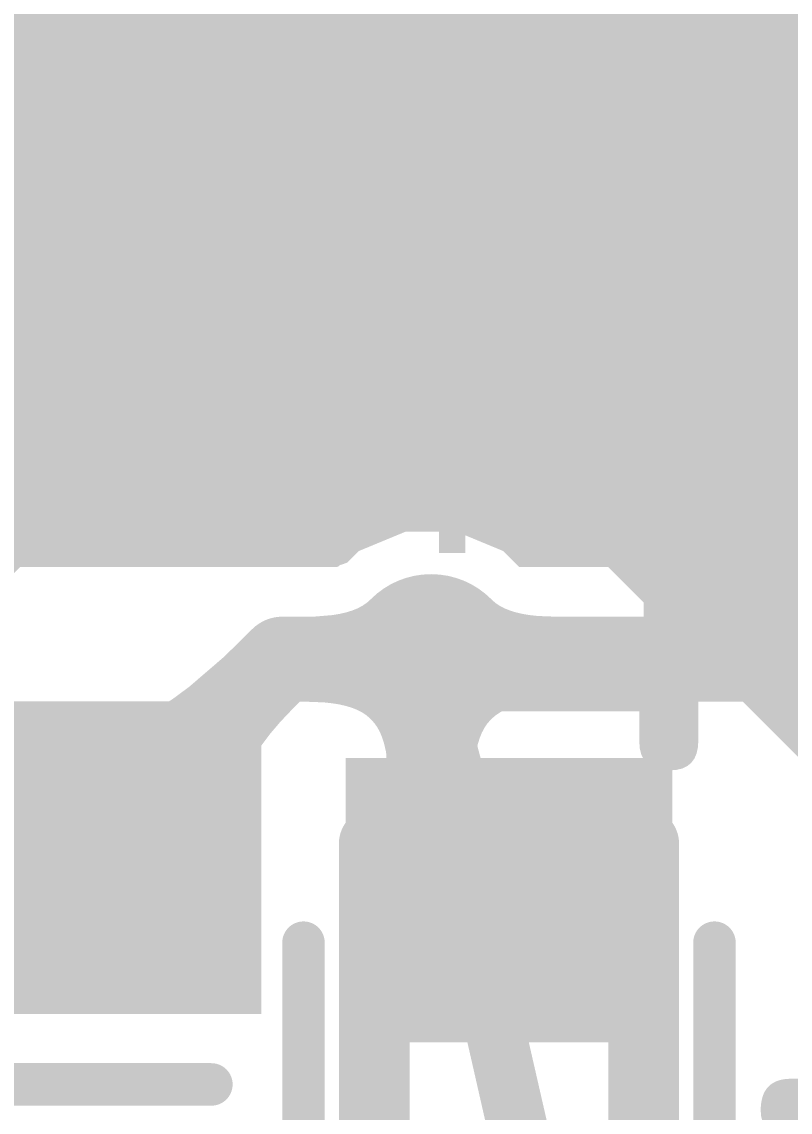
# Model space of a CAD drawing. Header units: inches. Extents: x -0.1 to 94.8, y -0.8 to 67.1.
# Drawn here: x 2.506 to 5.217, y 52.002 to 55.848 of the extents above; entities that cross this region are included whole.
import ezdxf

# ---------------------------------------------------------------- set-up
doc = ezdxf.new("R2010")
doc.units = ezdxf.units.IN
for name, color, linetype in [('Assembly Notes', 56, 'Continuous'), ('Board Layer Stack Bottom Overlay', 54, 'Continuous'), ('Board Layer Stack Bottom Solder', 6, 'Continuous'), ('Bottom Layer', 5, 'Continuous'), ('Bottom Paste', 16, 'Continuous'), ('Layer 1', 76, 'Continuous'), ('Layer 2', 16, 'Continuous'), ('Mechanical 15', 56, 'Continuous'), ('Top Layer', 1, 'Continuous'), ('Via Holes', 16, 'Continuous')]:
    doc.layers.add(name, color=color, linetype=linetype)
doc.styles.add('Arial', font='', dxfattribs={"height": 0.2})
doc.styles.add('GOST type B', font='', dxfattribs={"height": 0.2})
doc.styles.get('Arial').set_extended_font_data('Arial')
doc.styles.get('GOST type B').set_extended_font_data('GOST type B')

# ---------------------------------------------------------------- blocks, each defined once
blk = doc.blocks.new('TSOT26_B_3')
at = {"layer": 'Mechanical 15'}
for points in [[(-2.45, 2.6, 0.1, 0.1, 0), (2.45, 2.6, 0.1, 0.1, 0)], [(2.45, 2.6, 0.1, 0.1, 0), (2.45, -2.6, 0.1, 0.1, 0)]]:
    blk.add_lwpolyline(points, format="xyseb", dxfattribs=at)
blk.add_lwpolyline([(2.425, 2.6, 0.05, 0.05, 1), (2.475, 2.6, 0.05, 0.05, 1)], format="xyseb", close=True, dxfattribs=at)
blk.add_lwpolyline([(2.425, 2.6, 0.05, 0.05, 1), (2.475, 2.6, 0.05, 0.05, 1)], format="xyseb", close=True, dxfattribs=at)
blk = doc.blocks.new('0603C_B_11')
at = {"layer": 'Board Layer Stack Bottom Solder'}
for points in [[(-0.2484, 0.6266), (-0.2484, -0.6266), (-1.3516, -0.6266), (-1.3516, 0.6266)], [(1.3516, 0.6266), (1.3516, -0.6266), (0.2484, -0.6266), (0.2484, 0.6266)]]:
    blk.add_hatch(color=6, dxfattribs=at).paths.add_polyline_path(points)
at = {"layer": 'Bottom Layer'}
for points in [[(-0.35, 0.525), (-0.35, -0.525), (-1.25, -0.525), (-1.25, 0.525)], [(1.25, 0.525), (1.25, -0.525), (0.35, -0.525), (0.35, 0.525)]]:
    blk.add_hatch(color=5, dxfattribs=at).paths.add_polyline_path(points)
at = {"layer": 'Bottom Paste'}
for points in [[(-0.35, 0.525), (-0.35, -0.525), (-1.25, -0.525), (-1.25, 0.525)], [(1.25, 0.525), (1.25, -0.525), (0.35, -0.525), (0.35, 0.525)]]:
    blk.add_hatch(color=16, dxfattribs=at).paths.add_polyline_path(points)
at = {"layer": 'Board Layer Stack Bottom Overlay'}
for points in [[(-0.5, 0.775, 0.15, 0.15, 0), (0.5, 0.775, 0.15, 0.15, 0)], [(0, 0.45, 0.15, 0.15, 0), (0, -0.45, 0.15, 0.15, 0)], [(-0.5, -0.775, 0.15, 0.15, 0), (0.5, -0.775, 0.15, 0.15, 0)]]:
    blk.add_lwpolyline(points, format="xyseb", dxfattribs=at)
for points in [[(-0.5375, 0.775, 0.075, 0.075, 1), (-0.4625, 0.775, 0.075, 0.075, 1)], [(0.4625, 0.775, 0.075, 0.075, 1), (0.5375, 0.775, 0.075, 0.075, 1)], [(-0.0375, 0.45, 0.075, 0.075, 1), (0.0375, 0.45, 0.075, 0.075, 1)], [(-0.0375, -0.45, 0.075, 0.075, 1), (0.0375, -0.45, 0.075, 0.075, 1)], [(-0.5375, -0.775, 0.075, 0.075, 1), (-0.4625, -0.775, 0.075, 0.075, 1)], [(0.4625, -0.775, 0.075, 0.075, 1), (0.5375, -0.775, 0.075, 0.075, 1)]]:
    blk.add_lwpolyline(points, format="xyseb", close=True, dxfattribs=at)
blk = doc.blocks.new('0603R_B_22')
at = {"layer": 'Board Layer Stack Bottom Solder'}
blk.add_hatch(color=6, dxfattribs=at).paths.add_polyline_path([(1.1516, 0.5766), (1.1516, -0.5766), (0.1484, -0.5766), (0.1484, 0.5766)])
at = {"layer": 'Bottom Layer'}
blk.add_hatch(color=5, dxfattribs=at).paths.add_polyline_path([(1.05, 0.475), (1.05, -0.475), (0.25, -0.475), (0.25, 0.475)])
at = {"layer": 'Bottom Paste'}
blk.add_hatch(color=16, dxfattribs=at).paths.add_polyline_path([(1.05, 0.475), (1.05, -0.475), (0.25, -0.475), (0.25, 0.475)])
at = {"layer": 'Assembly Notes'}
for points in [[(-0.85, 0.475, 0.25, 0.25, 0), (0.85, 0.475, 0.25, 0.25, 0)], [(0.85, 0.475, 0.25, 0.25, 0), (0.85, -0.475, 0.25, 0.25, 0)], [(-0.85, -0.475, 0.25, 0.25, 0), (0.85, -0.475, 0.25, 0.25, 0)]]:
    blk.add_lwpolyline(points, format="xyseb", dxfattribs=at)
for points in [[(0.7875, 0.475, 0.125, 0.125, 1), (0.9125, 0.475, 0.125, 0.125, 1)], [(0.7875, 0.475, 0.125, 0.125, 1), (0.9125, 0.475, 0.125, 0.125, 1)], [(0.7875, -0.475, 0.125, 0.125, 1), (0.9125, -0.475, 0.125, 0.125, 1)], [(0.7875, -0.475, 0.125, 0.125, 1), (0.9125, -0.475, 0.125, 0.125, 1)]]:
    blk.add_lwpolyline(points, format="xyseb", close=True, dxfattribs=at)
at = {"layer": 'Board Layer Stack Bottom Overlay'}
for points in [[(-0.5, 0.725, 0.15, 0.15, 0), (0.5, 0.725, 0.15, 0.15, 0)], [(-0.5, -0.725, 0.15, 0.15, 0), (0.5, -0.725, 0.15, 0.15, 0)]]:
    blk.add_lwpolyline(points, format="xyseb", dxfattribs=at)
for points in [[(0.4625, 0.725, 0.075, 0.075, 1), (0.5375, 0.725, 0.075, 0.075, 1)], [(0.4625, -0.725, 0.075, 0.075, 1), (0.5375, -0.725, 0.075, 0.075, 1)]]:
    blk.add_lwpolyline(points, format="xyseb", close=True, dxfattribs=at)
blk = doc.blocks.new('0603R_B_23')
at = {"layer": 'Assembly Notes', "style": 'GOST type B', "text_generation_flag": 2}
blk.add_text('R47', height=2.15, rotation=180, dxfattribs=at).set_placement((-2.4, -1.4))

msp = doc.modelspace()

# ---------------------------------------------------------------- hatches: boundary and pattern name
at = {"layer": 'Bottom Layer'}
h = msp.add_hatch(color=5, dxfattribs=at)
h.paths.add_polyline_path([(2.6729, 57.875), (2.8503, 57.875), (2.8503, 57.275), (2.6729, 57.275), (2.6729, 56.0719), (3, 56.0719), (3, 56.2493), (3.6, 56.2493), (3.6, 56.0719), (3.9271, 56.0719), (3.9271, 57.8358), (4.0771, 57.8979), (4.5768, 57.3982), (5.001, 56.374), (6.3431, 55.3543), (6.5928, 54.9893), (6.647, 54.8741), (6.5667, 54.7475), (6.5, 54.7475), (6.5, 54.5701), (5.9, 54.5701), (5.9, 54.7475), (5.6, 54.7475), (5.6, 54.575), (5.7774, 54.575), (5.7774, 53.975), (5.5987, 53.975), (5.5907, 53.9555), (5.5949, 53.9454), (5.5999, 53.8), (5.5949, 53.6546), (5.5907, 53.6444), (5.5953, 53.6333), (5.5923, 53.6216), (5.6, 53.6086), (5.6, 53.1068), (5.45, 53.05), (4.575, 53.925), (4.2614, 53.925), (4.2049, 53.9815), (4.0395, 54.05), (3.8605, 54.05), (3.6951, 53.9815), (3.6541, 53.9405), (3.6329, 53.9331), (3.6316, 53.9329), (3.6311, 53.9325), (3.628, 53.9314), (3.6235, 53.9275), (3.6225, 53.9269), (3.6177, 53.925), (2.5, 53.925), (2.075, 53.5), (2.05, 53.5), (2.05, 53.475), (2.025, 53.45), (2.025, 43.3), (4.8909, 40.4341), (5.0903, 39.9528), (5.05, 39.8926), (5.05, 39.6507), (4.45, 39.6507), (4.45, 39.8281), (4.1229, 39.8281), (4.1229, 38.625), (4.3003, 38.625), (4.3003, 38.025), (4.1229, 38.025), (4.1229, 36.8219), (4.45, 36.8219), (4.45, 36.9993), (5.05, 36.9993), (5.05, 36.8219), (5.3771, 36.8219), (5.3771, 38.025), (5.1997, 38.025), (5.1997, 38.625), (5.4034, 38.625), (5.5271, 38.6636), (6.375, 37.438), (7.3601, 36.1318), (7.2932, 35.9975), (7.25, 35.9975), (7.25, 35.8201), (6.65, 35.8201), (6.65, 35.9975), (6.35, 35.9975), (6.35, 35.825), (6.5274, 35.825), (6.5274, 35.225), (6.3487, 35.225), (6.3407, 35.2056), (6.3449, 35.1954), (6.3499, 35.05), (6.3449, 34.9046), (6.3407, 34.8945), (6.3453, 34.8833), (6.3423, 34.8716), (6.35, 34.8586), (6.35, 34.4121), (6.2, 34.35), (5.475, 35.075), (5.1574, 35.075), (5.1129, 35.1194), (4.9475, 35.1879), (4.7685, 35.1879), (4.6031, 35.1194), (4.5587, 35.075), (3.575, 35.075), (3.075, 34.575), (3.075, 31.85), (3.1, 31.825), (3.1, 31.8), (3.125, 31.8), (3.325, 31.6), (4.9, 31.6), (5.75, 30.75), (5.75, 30.236), (5.675, 30.236), (5.675, 30.0586), (5.075, 30.0586), (5.075, 30.236), (4.844, 30.236), (4.844, 30.005), (5.0214, 30.005), (5.0214, 29.405), (4.844, 29.405), (4.844, 29.174), (5.075, 29.174), (5.075, 29.3514), (5.675, 29.3514), (5.675, 29.1073), (5.6802, 29.1012), (5.699, 29.024), (5.375, 28.7), (0.375, 28.7), (0.175, 28.9), (0.175, 57.9), (0.3, 58.025), (2.6729, 58.025)])
h.paths.add_polyline_path([(4.0149, 30.9099), (3.2999, 30.9099), (3.2999, 30.7325), (2.6999, 30.7325), (2.6999, 30.9099), (1.9849, 30.9099), (1.9849, 30.5049), (2.1623, 30.5049), (2.1623, 29.9049), (1.9849, 29.9049), (1.9849, 29.4999), (2.6999, 29.4999), (2.6999, 29.6773), (3.2999, 29.6773), (3.2999, 29.4999), (4.0149, 29.4999), (4.0149, 29.9049), (3.8375, 29.9049), (3.8375, 30.5049), (4.0149, 30.5049)], flags=0)
h = msp.add_hatch(color=5, dxfattribs=at)
edge = h.paths.add_edge_path()
edge.add_arc((3.95, 53.6), 0.3, 0, 360)
for points in [[(3.5102, 53.75), (3.5425, 53.7506), (3.6005, 53.7554), (3.6263, 53.7596), (3.65, 53.765), (3.6714, 53.7716), (3.6908, 53.7794), (3.7079, 53.7884), (3.7229, 53.7986), (3.7358, 53.81), (3.7358, 53.39), (3.7229, 53.4014), (3.7079, 53.4116), (3.6908, 53.4206), (3.6714, 53.4284), (3.65, 53.435), (3.6263, 53.4404), (3.6005, 53.4446), (3.5726, 53.4476), (3.5102, 53.45)], [(3.4591, 53.422), (3.4187, 53.3795), (3.3826, 53.3371), (3.3506, 53.2947), (3.3228, 53.2522), (3.2992, 53.2098), (3.2798, 53.1674), (3.2646, 53.125), (3.2535, 53.0825), (3.2466, 53.0401), (3.2439, 52.9977), (2.7477, 53.3439), (2.7912, 53.3477), (2.8368, 53.3577), (2.8845, 53.3741), (2.9344, 53.3968), (2.9863, 53.4257), (3.0404, 53.461), (3.0966, 53.5026), (3.2154, 53.6047), (3.278, 53.6651)], [(4.1, 53.4469), (4.1015, 53.3899), (4.106, 53.3388), (4.1135, 53.2937), (4.124, 53.2545), (4.1375, 53.2212), (4.154, 53.1939), (4.1735, 53.1725), (4.196, 53.157), (4.2215, 53.1475), (4.25, 53.1439), (3.753, 53.1469), (3.762, 53.1499), (3.77, 53.1589), (3.777, 53.174), (3.7831, 53.195), (3.7883, 53.2219), (3.7925, 53.255), (3.7981, 53.3389), (3.8, 53.4469)], [(3.8, 53.1602), (3.7994, 53.1925), (3.7946, 53.2505), (3.7904, 53.2763), (3.785, 53.3), (3.7784, 53.3214), (3.7706, 53.3408), (3.7616, 53.3579), (3.7514, 53.3729), (3.74, 53.3858), (4.16, 53.3858), (4.1486, 53.3729), (4.1384, 53.3579), (4.1294, 53.3408), (4.1216, 53.3214), (4.115, 53.3), (4.1096, 53.2763), (4.1054, 53.2505), (4.1024, 53.2226), (4.1, 53.1602)]]:
    msp.add_hatch(color=5, dxfattribs=at).paths.add_polyline_path(points)
at = {"layer": 'Layer 1'}
h = msp.add_hatch(color=76, dxfattribs=at)
edge = h.paths.add_edge_path()
edge.add_arc((3.95, 53.6), 0.3, 0, 360)
at = {"layer": 'Layer 2'}
h = msp.add_hatch(color=16, dxfattribs=at)
edge = h.paths.add_edge_path()
edge.add_arc((3.95, 53.6), 0.3, 0, 360)
at = {"layer": 'Top Layer'}
h = msp.add_hatch(color=1, dxfattribs=at)
edge = h.paths.add_edge_path()
edge.add_arc((3.95, 53.6), 0.3, 0, 360)
msp.add_hatch(color=1, dxfattribs=at).paths.add_polyline_path([(4.3898, 53.45), (4.3575, 53.4494), (4.2995, 53.4446), (4.2737, 53.4404), (4.25, 53.435), (4.2286, 53.4284), (4.2092, 53.4206), (4.1921, 53.4116), (4.1771, 53.4014), (4.1642, 53.39), (4.1642, 53.81), (4.1771, 53.7986), (4.1921, 53.7884), (4.2092, 53.7794), (4.2286, 53.7716), (4.25, 53.765), (4.2737, 53.7596), (4.2995, 53.7554), (4.3274, 53.7524), (4.3898, 53.75)])
at = {"layer": 'Via Holes'}
h = msp.add_hatch(color=7, dxfattribs=at)
edge = h.paths.add_edge_path()
edge.add_arc((3.95, 53.6), 0.15, 0, 360)

# ---------------------------------------------------------------- linework, layer by layer
at = {"layer": 'Bottom Layer'}
for points in [[(3.1, 53.275, 0.3, 0.3, 0), (3.425, 53.6, 0.3, 0.3, 0)], [(3.425, 53.6, 0.3, 0.3, 0), (3.95, 53.6, 0.3, 0.3, 0)], [(3.95, 53, 0.3, 0.3, 0), (3.95, 53.6, 0.3, 0.3, 0)], [(3.1, 53.2, 0.3, 0.3, 0), (3.1, 53.275, 0.3, 0.3, 0)], [(2.8, 52.9, 0.3, 0.3, 0), (3.1, 53.2, 0.3, 0.3, 0)], [(3.95, 53, 0.3, 0.3, 0), (4.2, 52.75, 0.3, 0.3, 0)], [(2.725, 52.9, 0.3, 0.3, 0), (2.8, 52.9, 0.3, 0.3, 0)], [(4.2, 52.75, 0.3, 0.3, 0), (4.225, 52.75, 0.3, 0.3, 0)]]:
    msp.add_lwpolyline(points, format="xyseb", dxfattribs=at)
for points in [[(3.35, 53.6, 0.15, 0.15, 1), (3.5, 53.6, 0.15, 0.15, 1)], [(3.35, 53.6, 0.15, 0.15, 1), (3.5, 53.6, 0.15, 0.15, 1)], [(3.875, 53.6, 0.15, 0.15, 1), (4.025, 53.6, 0.15, 0.15, 1)], [(3.875, 53.6, 0.15, 0.15, 1), (4.025, 53.6, 0.15, 0.15, 1)], [(3.025, 53.275, 0.15, 0.15, 1), (3.175, 53.275, 0.15, 0.15, 1)], [(3.025, 53.275, 0.15, 0.15, 1), (3.175, 53.275, 0.15, 0.15, 1)], [(3.025, 53.2, 0.15, 0.15, 1), (3.175, 53.2, 0.15, 0.15, 1)], [(3.025, 53.2, 0.15, 0.15, 1), (3.175, 53.2, 0.15, 0.15, 1)], [(3.875, 53, 0.15, 0.15, 1), (4.025, 53, 0.15, 0.15, 1)], [(3.875, 53, 0.15, 0.15, 1), (4.025, 53, 0.15, 0.15, 1)], [(2.65, 52.9, 0.15, 0.15, 1), (2.8, 52.9, 0.15, 0.15, 1)], [(2.725, 52.9, 0.15, 0.15, 1), (2.875, 52.9, 0.15, 0.15, 1)], [(2.725, 52.9, 0.15, 0.15, 1), (2.875, 52.9, 0.15, 0.15, 1)], [(4.125, 52.75, 0.15, 0.15, 1), (4.275, 52.75, 0.15, 0.15, 1)], [(4.125, 52.75, 0.15, 0.15, 1), (4.275, 52.75, 0.15, 0.15, 1)], [(4.15, 52.75, 0.15, 0.15, 1), (4.3, 52.75, 0.15, 0.15, 1)]]:
    msp.add_lwpolyline(points, format="xyseb", close=True, dxfattribs=at)
at = {"layer": 'Top Layer'}
msp.add_lwpolyline([(3.95, 53.6, 0.3, 0.3, 0), (9.3, 53.6, 0.3, 0.3, 0)], format="xyseb", dxfattribs=at)
msp.add_lwpolyline([(3.875, 53.6, 0.15, 0.15, 1), (4.025, 53.6, 0.15, 0.15, 1)], format="xyseb", close=True, dxfattribs=at)

# ---------------------------------------------------------------- block references
for name, p, rotation in [('TSOT26_B_3', (7.35, 53.325), 90), ('0603R_B_22', (4.225, 52.1), 90), ('0603R_B_23', (5.875, 50.075), 180), ('0603C_B_11', (2.725, 52.1), 90)]:
    msp.add_blockref(name, p, dxfattribs=dict(rotation=rotation))

# ---------------------------------------------------------------- texts
at = {"layer": 'Board Layer Stack Bottom Overlay', "style": 'Arial', "text_generation_flag": 2}
msp.add_text('R46', height=0.8, dxfattribs=at).set_placement((5.2663, 53.9751))

doc.saveas('drawing.dxf')
